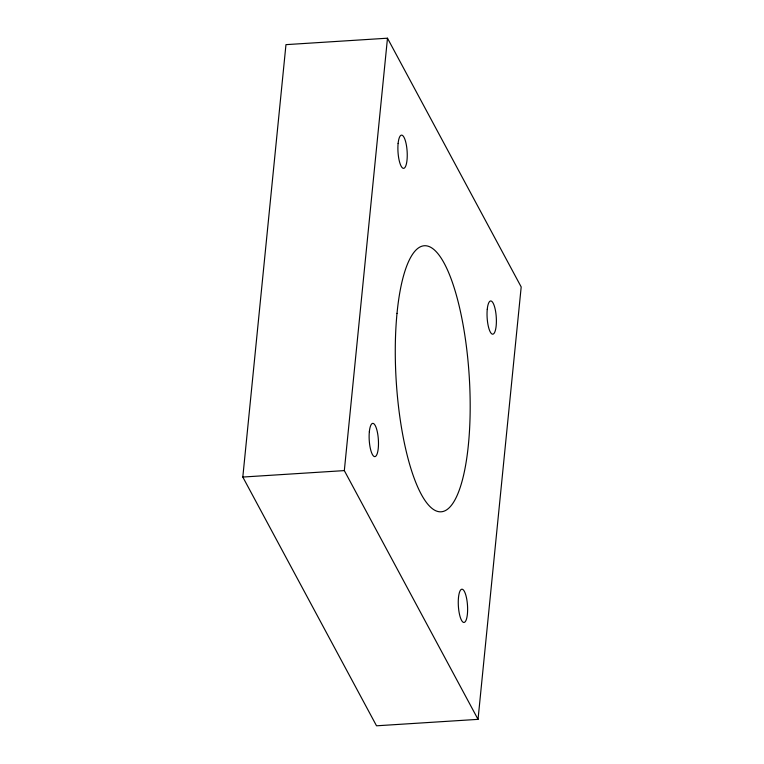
<?xml version="1.0" encoding="UTF-8"?>
<svg xmlns="http://www.w3.org/2000/svg" width="764" height="764" viewBox="0 0 764 764"><rect width="100%" height="100%" fill="white"/><g stroke="black" fill="none" stroke-linecap="round" stroke-linejoin="round"><path stroke-width="1.15" d="M242.809 477.051L285.965 44.646L387.482 38.2L521.191 286.949L478.035 719.354L376.518 725.8L242.809 477.051L344.325 470.605L478.035 719.354M344.325 470.605L387.482 38.2M397.013 313.364A133.27 36.576 86.4 0 0 440.914 511.804A133.27 36.576 86.4 0 0 460.358 311.168A133.27 36.576 86.4 0 0 397.013 313.364M487.26 309.267A16.655 4.574 86.4 0 0 492.704 334.193A16.655 4.574 86.4 0 0 495.187 309.219A16.655 4.574 86.4 0 0 487.26 309.267M398.12 143.431A16.655 4.574 86.4 0 0 403.564 168.357A16.655 4.574 86.4 0 0 406.047 143.393A16.655 4.574 86.4 0 0 398.12 143.431M458.486 597.543A16.655 4.574 86.4 0 0 463.929 622.459A16.655 4.574 86.4 0 0 466.422 597.496A16.655 4.574 86.4 0 0 458.486 597.543M369.346 431.708A16.655 4.574 86.4 0 0 374.79 456.624A16.655 4.574 86.4 0 0 377.282 431.66A16.655 4.574 86.4 0 0 369.346 431.708"/></g></svg>
